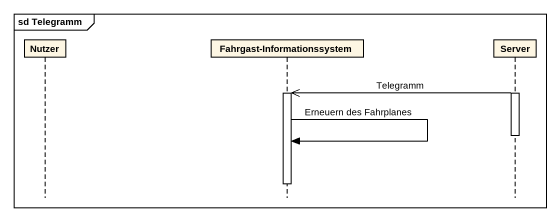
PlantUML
@startuml
mainframe sd Telegramm
hide footbox
participant Nutzer
participant "Fahrgast-Informationssystem" as Fahrgast_Informationssystem
participant Server

activate Server
Server ->> Fahrgast_Informationssystem : Telegramm
activate Fahrgast_Informationssystem
deactivate Server
Fahrgast_Informationssystem -> Fahrgast_Informationssystem : Erneuern des Fahrplanes
deactivate Fahrgast_Informationssystem
@enduml
